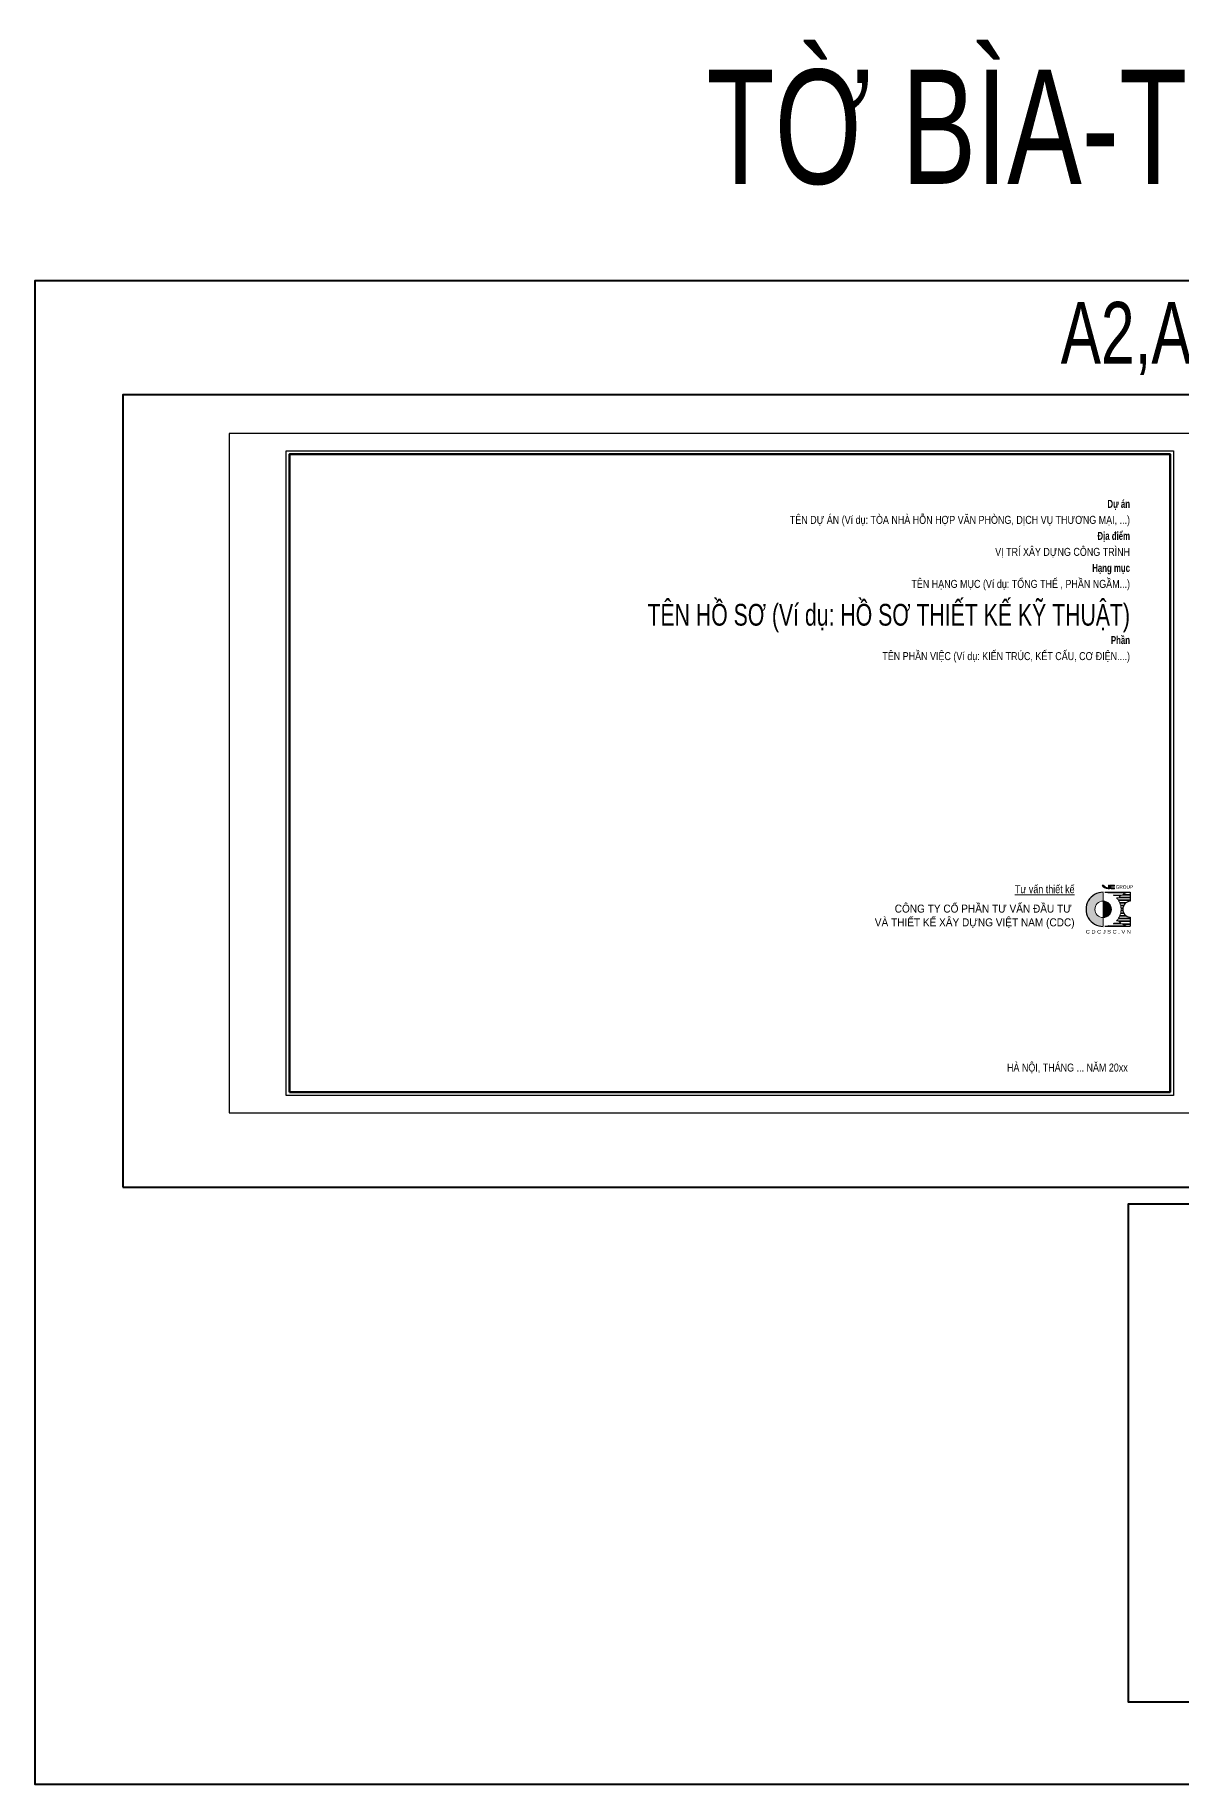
# Model space of a CAD drawing. Header units: inches. Extents: x -680616 to -44570, y -228485 to -6272.
# Drawn here: x -258856 to -158625, y -159237 to -6272 of the extents above; entities that cross this region are included whole.
import ezdxf
from ezdxf.enums import TextEntityAlignment as Align

# ---------------------------------------------------------------- set-up
doc = ezdxf.new("R2010")
doc.units = ezdxf.units.IN
doc.header["$MEASUREMENT"] = 0
doc.layers.get('Defpoints').update_dxf_attribs({"color": 250})
for name, color, linetype, lineweight in [('A-Tuong', 4, 'Continuous', 40), ('CDC -TEXT KHUNG', 7, 'Continuous', 15), ('KT-Chuviet', 6, 'Continuous', 15), ('KT-Nettuong', 2, 'Continuous', 40)]:
    doc.layers.add(name, color=color, linetype=linetype, lineweight=lineweight)
doc.layers.add('CDC-KHUNGTEN', color=7, linetype='Continuous')
doc.styles.add('KT CDC', font='arial.ttf', dxfattribs={"width": 0.85, "height": 200})
doc.styles.add('KT CDC B', font='arialbd.ttf', dxfattribs={"width": 0.85, "height": 200})

# ---------------------------------------------------------------- blocks, each defined once
blk = doc.blocks.new('LOGOmoi')
at = {"layer": 'CDC -TEXT KHUNG'}
h = blk.add_hatch(color=1, dxfattribs=at)
h.paths.add_polyline_path([(1.46, 5.45), (1.26, 5.45), (1.26, 4.88), (1.21, 4.88, -0.237912), (0.06, 5.45), (-0.2, 5.45, 0.272847), (1.14, 4.66), (1.46, 4.66)])
h.paths.add_polyline_path([(2.59, 5.45), (1.8, 5.45, 0.414214), (1.54, 5.2), (1.54, 4.92, 0.414214), (1.8, 4.66), (2.59, 4.66), (2.59, 4.87), (1.8, 4.87, -0.414214), (1.74, 4.92), (1.74, 5.2, -0.414214), (1.8, 5.25), (2.59, 5.25)])
at = {"layer": 'CDC -TEXT KHUNG', "true_color": 0x00fa3e}
h = blk.add_hatch(color=100, dxfattribs=at)
edge = h.paths.add_edge_path()
edge.add_arc((0.02, 0), 1.87, 90, 270)
edge.add_line((0.02, -1.88), (0.02, -3.84))
edge.add_line((0.02, -3.84), (-0.17, -3.84))
edge.add_line((-0.17, -3.84), (-0.36, -3.83))
edge.add_line((-0.36, -3.83), (-0.55, -3.8))
edge.add_line((-0.55, -3.8), (-0.73, -3.77))
edge.add_line((-0.73, -3.77), (-0.92, -3.73))
edge.add_line((-0.92, -3.73), (-1.1, -3.68))
edge.add_line((-1.1, -3.68), (-1.28, -3.62))
edge.add_line((-1.28, -3.62), (-1.45, -3.55))
edge.add_line((-1.45, -3.55), (-1.63, -3.48))
edge.add_line((-1.63, -3.48), (-1.79, -3.39))
edge.add_line((-1.79, -3.39), (-1.96, -3.3))
edge.add_line((-1.96, -3.3), (-2.12, -3.2))
edge.add_line((-2.12, -3.2), (-2.27, -3.09))
edge.add_line((-2.27, -3.09), (-2.42, -2.97))
edge.add_line((-2.42, -2.97), (-2.56, -2.85))
edge.add_line((-2.56, -2.85), (-2.7, -2.72))
edge.add_line((-2.7, -2.72), (-2.83, -2.58))
edge.add_line((-2.83, -2.58), (-2.95, -2.44))
edge.add_line((-2.95, -2.44), (-3.07, -2.29))
edge.add_line((-3.07, -2.29), (-3.18, -2.14))
edge.add_line((-3.18, -2.14), (-3.28, -1.98))
edge.add_line((-3.28, -1.98), (-3.37, -1.81))
edge.add_line((-3.37, -1.81), (-3.46, -1.64))
edge.add_line((-3.46, -1.64), (-3.53, -1.47))
edge.add_line((-3.53, -1.47), (-3.6, -1.3))
edge.add_line((-3.6, -1.3), (-3.66, -1.12))
edge.add_line((-3.66, -1.12), (-3.71, -0.93))
edge.add_line((-3.71, -0.93), (-3.75, -0.75))
edge.add_line((-3.75, -0.75), (-3.79, -0.56))
edge.add_line((-3.79, -0.56), (-3.81, -0.38))
edge.add_line((-3.81, -0.38), (-3.82, -0.19))
edge.add_line((-3.82, -0.19), (-3.83, 0))
edge.add_line((-3.83, 0), (-3.82, 0.19))
edge.add_line((-3.82, 0.19), (-3.81, 0.38))
edge.add_line((-3.81, 0.38), (-3.79, 0.56))
edge.add_line((-3.79, 0.56), (-3.75, 0.75))
edge.add_line((-3.75, 0.75), (-3.71, 0.93))
edge.add_line((-3.71, 0.93), (-3.66, 1.12))
edge.add_line((-3.66, 1.12), (-3.6, 1.3))
edge.add_line((-3.6, 1.3), (-3.53, 1.47))
edge.add_line((-3.53, 1.47), (-3.46, 1.64))
edge.add_line((-3.46, 1.64), (-3.37, 1.81))
edge.add_line((-3.37, 1.81), (-3.28, 1.98))
edge.add_line((-3.28, 1.98), (-3.18, 2.14))
edge.add_line((-3.18, 2.14), (-3.07, 2.29))
edge.add_line((-3.07, 2.29), (-2.95, 2.44))
edge.add_line((-2.95, 2.44), (-2.83, 2.58))
edge.add_line((-2.83, 2.58), (-2.7, 2.72))
edge.add_line((-2.7, 2.72), (-2.56, 2.85))
edge.add_line((-2.56, 2.85), (-2.42, 2.97))
edge.add_line((-2.42, 2.97), (-2.27, 3.09))
edge.add_line((-2.27, 3.09), (-2.12, 3.2))
edge.add_line((-2.12, 3.2), (-1.96, 3.3))
edge.add_line((-1.96, 3.3), (-1.79, 3.39))
edge.add_line((-1.79, 3.39), (-1.63, 3.48))
edge.add_line((-1.63, 3.48), (-1.45, 3.55))
edge.add_line((-1.45, 3.55), (-1.28, 3.62))
edge.add_line((-1.28, 3.62), (-1.1, 3.68))
edge.add_line((-1.1, 3.68), (-0.92, 3.73))
edge.add_line((-0.92, 3.73), (-0.73, 3.77))
edge.add_line((-0.73, 3.77), (-0.55, 3.8))
edge.add_line((-0.55, 3.8), (-0.36, 3.83))
edge.add_line((-0.36, 3.83), (-0.17, 3.84))
edge.add_line((-0.17, 3.84), (0.02, 3.84))
edge.add_line((0.02, 3.84), (0.02, 1.87))
at = {"layer": 'CDC -TEXT KHUNG', "true_color": 0xc20000}
blk.add_hatch(color=12, dxfattribs=at).paths.add_polyline_path([(0.02, 1.87), (0.02, -1.81), (0.02, -1.88, 0.414214), (1.89, 0, 0.414214)])
at = {"layer": 'CDC -TEXT KHUNG', "color": 102}
for p, q in [((0.02, 3.84), (0.02, -1.81)), ((1.28, 3.7), (5.24, 3.7)), ((2.3, 3.24), (6.1, 3.24)), ((2.51, 3.09), (4.01, 3.09)), ((3.03, 2.63), (6.1, 2.63)), ((3.16, 2.49), (3.36, 2.49)), ((3.4, 2.17), (6.1, 2.17)), ((3.49, 2.03), (6.1, 2.03)), ((3.64, 2.78), (6.1, 2.78)), ((3.74, 1.57), (5.37, 1.57)), ((3.8, 1.42), (5.15, 1.42)), ((3.95, 0.96), (4.75, 0.96)), ((3.98, 0.81), (4.66, 0.81)), ((4.05, 0.35), (4.51, 0.35)), ((4.06, 0.2), (4.49, 0.2)), ((4.47, 3.39), (6.1, 3.39)), ((0.01, -3.84), (0.02, -3.84)), ((0.02, -1.81), (0.02, -3.84)), ((1.28, -3.7), (5.24, -3.7)), ((2.3, -3.24), (6.1, -3.24)), ((2.51, -3.09), (4.01, -3.09)), ((3.03, -2.63), (6.1, -2.63)), ((3.16, -2.49), (3.36, -2.49)), ((3.4, -2.17), (6.1, -2.17)), ((3.49, -2.03), (6.1, -2.03)), ((3.64, -2.78), (6.1, -2.78)), ((3.74, -1.57), (5.37, -1.57)), ((3.8, -1.42), (5.15, -1.42)), ((3.95, -0.96), (4.75, -0.96)), ((3.98, -0.81), (4.66, -0.81)), ((4.05, -0.35), (4.51, -0.35)), ((4.06, -0.2), (4.49, -0.2)), ((4.47, -3.39), (6.1, -3.39))]:
    blk.add_line(p, q, dxfattribs=at)
at = {"layer": 'CDC -TEXT KHUNG', "color": 7, "lineweight": 30}
for p, q in [((0.42, 3.85), (6.1, 3.85)), ((6.1, 3.85), (6.1, 1.81)), ((0.42, -3.84), (6.1, -3.84)), ((6.1, -1.79), (6.1, -3.84))]:
    blk.add_line(p, q, dxfattribs=at)
at = {"layer": 'CDC -TEXT KHUNG', "color": 1}
for points in [[(1.46, 5.45), (1.26, 5.45), (1.26, 4.88), (1.21, 4.88, -0.237912), (0.06, 5.45), (-0.2, 5.45, 0.272847), (1.14, 4.66), (1.46, 4.66)], [(2.59, 5.45), (1.8, 5.45, 0.414214), (1.54, 5.2), (1.54, 4.92, 0.414214), (1.8, 4.66), (2.59, 4.66), (2.59, 4.87), (1.8, 4.87, -0.414214), (1.74, 4.92), (1.74, 5.2, -0.414214), (1.8, 5.25), (2.59, 5.25)]]:
    blk.add_lwpolyline(points, format="xyb", close=True, dxfattribs=at)
at = {"layer": 'CDC -TEXT KHUNG', "color": 102}
blk.add_circle((0.02, 0), 1.87, dxfattribs=at)
at = {"layer": 'CDC -TEXT KHUNG', "color": 7, "lineweight": 30}
blk.add_arc((0, 0), 3.85, 89.7449, 270.2551, dxfattribs=at)
at = {"layer": 'CDC -TEXT KHUNG', "color": 112}
blk.add_ellipse((0.22, 0), major_axis=(-2.72, 2.72), ratio=1, start_param=-1.064136, end_param=-0.838054, dxfattribs=at)
at = {"layer": 'CDC -TEXT KHUNG', "color": 102}
for centre, major_axis, start_param, end_param in [((0.22, 0), (-2.72, 2.72), -1.423028, -1.355019), ((0.22, 0), (2.72, 2.72), 6.199614, 6.251308), ((6.3, 0), (-2.72, 2.72), 0.083571, 0.124553), ((0.22, 0), (-2.72, 2.72), 4.527318, 4.587836), ((0.22, 0), (-2.72, 2.72), 4.346177, 4.481253), ((6.3, 0), (-2.72, 2.72), -0.147768, -0.022458), ((0.22, 0), (-2.72, 2.72), 4.178765, 4.304301), ((0.22, 0), (2.72, 2.72), 5.589142, 5.7099), ((0.22, 0), (2.72, 2.72), 5.445131, 5.550443), ((6.3, 0), (2.72, 2.72), 1.064136, 1.278853), ((0.22, 0.01), (2.72, 2.72), 3.979647, 4.205729), ((0.22, 0), (-2.72, 2.72), 2.925816, 2.993825), ((0.22, 0), (-2.72, 2.72), 3.17347, 3.225164), ((0.22, 0), (2.72, 2.72), 4.836942, 4.89746), ((6.3, 0), (-2.72, 2.72), 1.446243, 1.487225), ((0.22, 0), (2.72, 2.72), 4.943525, 5.078601), ((6.3, 0), (-2.72, 2.72), 1.538919, 1.718564), ((0.22, 0), (-2.72, 2.72), 3.549681, 3.675216), ((0.22, 0), (-2.72, 2.72), 3.714878, 3.835636), ((6.3, 0), (2.72, 2.72), 3.433536, 3.648253)]:
    blk.add_ellipse(centre, major_axis=major_axis, ratio=1, start_param=start_param, end_param=end_param, dxfattribs=at)
at = {"layer": 'CDC -TEXT KHUNG', "color": 7, "lineweight": 30}
blk.add_ellipse((6.27, 0.01), major_axis=(1.28, 1.28), ratio=1, start_param=0.884906, end_param=3.827483, dxfattribs=at)
at = {"layer": 'CDC -TEXT KHUNG', "color": 1, "style": 'KT CDC', "width": 0.85}
blk.add_text('GROUP', height=0.792, dxfattribs=at).set_placement((2.85, 4.67))
at = {"layer": 'CDC -TEXT KHUNG', "color": 102, "style": 'KT CDC', "width": 1.15}
blk.add_text('C D C J S C . V N', height=0.8, dxfattribs=at).set_placement((-3.92, -5.47))

msp = doc.modelspace()

# ---------------------------------------------------------------- linework, layer by layer
at = {"layer": 'A-Tuong'}
for points in [[(-251173.5, -107050.9), (-68722.1, -107050.9), (-68722.1, -37730.2), (-251173.5, -37730.2)], [(-68722.1, -108524.5), (-163240.3, -108524.5), (-163240.3, -152057.3), (-68722.1, -152057.3)]]:
    msp.add_lwpolyline(points, close=True, dxfattribs=at)
at = {"layer": 'CDC-KHUNGTEN', "color": 8}
msp.add_lwpolyline([(-236884.5, -99028.4), (-236884.5, -42628.4), (-159284.5, -42628.4), (-159284.5, -99028.4), (-236884.5, -99028.4)], close=True, dxfattribs=at)
at = {"layer": 'CDC-KHUNGTEN', "color": 255, "lineweight": 60}
msp.add_lwpolyline([(-236584.5, -98728.4), (-236584.5, -42928.4), (-159584.5, -42928.4), (-159584.5, -98728.4)], close=True, dxfattribs=at)
at = {"layer": 'Defpoints', "color": 1, "ltscale": 0.2}
msp.add_lwpolyline([(-241884.5, -100528.4), (-157784.5, -100528.4), (-157784.5, -41128.4), (-241884.5, -41128.4)], close=True, dxfattribs=at)
at = {"layer": 'KT-Nettuong'}
msp.add_lwpolyline([(-44570.1, -27781.9), (-258856, -27781.9), (-258856, -159237.2), (-44570.1, -159237.2)], close=True, dxfattribs=at)

# ---------------------------------------------------------------- block references
at = {"xscale": 387.019610773481, "yscale": 387.0196107734748, "zscale": 387.0196107913886}
msp.add_blockref('LOGOmoi', (-165443.5, -82740.6), dxfattribs=at)

# ---------------------------------------------------------------- texts
at = {"layer": 'KT-Chuviet', "color": 6}
for s, height, style, width, p in [('TỜ BÌA-TỜ KÝ THẦU PHỤ', 10000, 'KT CDC', 0.7, (-81237.1, -19295.6)), ('A2,A1,A0', 5400, 'KT CDC', 0.7, (-146837.7, -35017.5)), ('Dự án', 700, 'KT CDC B', 0.7, (-163084.5, -47628.4)), ('TÊN DỰ ÁN (Ví dụ: TÒA NHÀ HỖN HỢP VĂN PHÒNG, DỊCH VỤ THƯƠNG MẠI, ...)', 700, 'KT CDC', 0.8, (-163084.5, -49028.4)), ('Địa điểm', 700, 'KT CDC B', 0.7, (-163084.5, -50428.4)), ('VỊ TRÍ XÂY DỰNG CÔNG TRÌNH', 700, 'KT CDC', 0.8, (-163084.5, -51828.4)), ('Hạng mục', 700, 'KT CDC B', 0.7, (-163084.5, -53228.4)), ('TÊN HẠNG MỤC (Ví dụ: TỔNG THỂ , PHẦN NGẦM...)', 700, 'KT CDC', 0.8, (-163084.5, -54628.4)), ('TÊN HỒ SƠ (Ví dụ: HỒ SƠ THIẾT KẾ KỸ THUẬT)', 1900, 'KT CDC', 0.7, (-163084.5, -57928.4)), ('Phần', 700, 'KT CDC B', 0.7, (-163084.5, -59543)), ('TÊN PHẦN VIỆC (Ví dụ: KIẾN TRÚC, KẾT CẤU, CƠ ĐIỆN....)', 700, 'KT CDC', 0.8, (-163084.5, -60943)), ('%%UTư vấn thiết kế', 700, 'KT CDC', 0.8, (-167933.3, -81328.4)), ('CÔNG TY CỔ PHẦN TƯ VẤN ÐẦU TƯ ', 700, 'KT CDC', 0.9, (-167933.3, -83028.4)), ('VÀ THIẾT KẾ XÂY DỰNG VIỆT NAM (CDC)', 700, 'KT CDC', 0.9, (-167933.3, -84228.4)), ('HÀ NỘI, THÁNG ... NĂM 20xx', 700, 'KT CDC', 0.8, (-163284.5, -96928.6))]:
    msp.add_text(s, height=height, dxfattribs=dict(at, style=style, width=width)).set_placement(p, align=Align.RIGHT)

doc.saveas('drawing.dxf')
